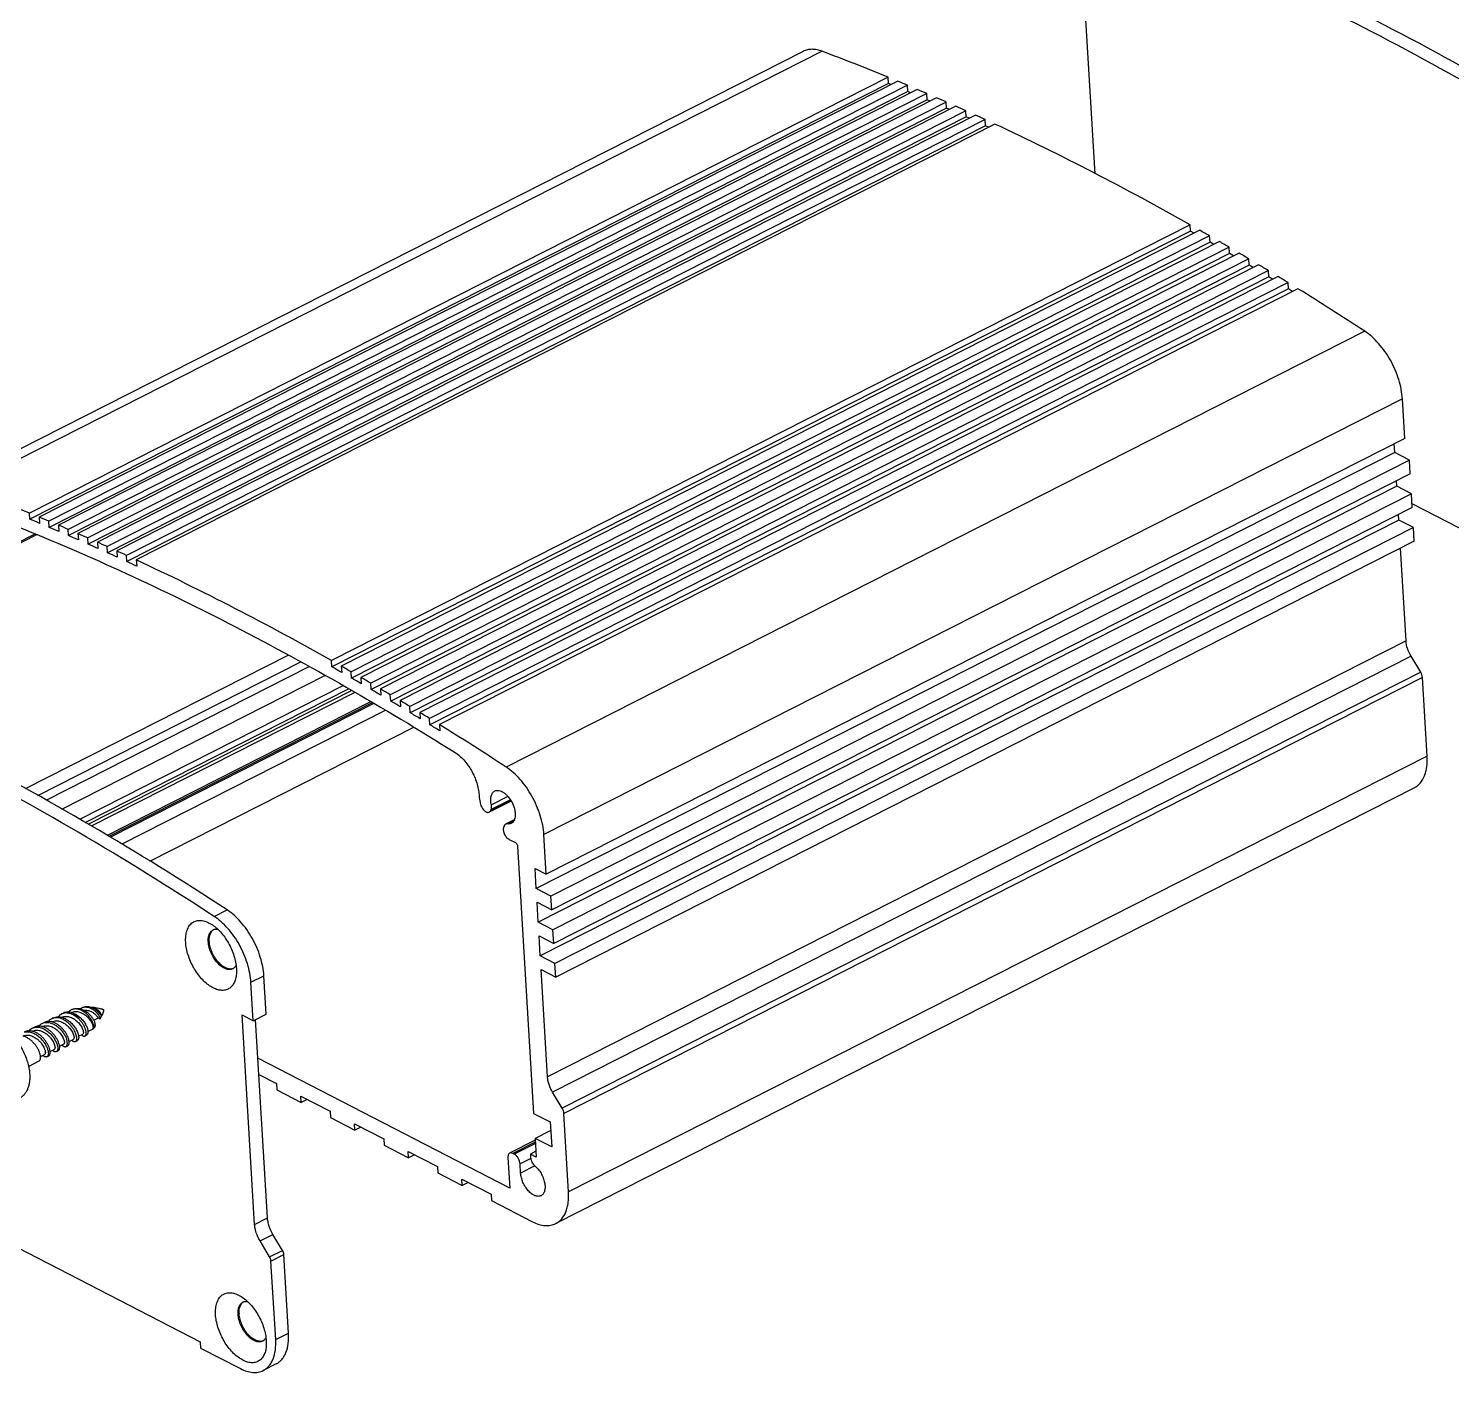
# Model space of a CAD drawing. Header units: millimetres. Extents: x 729 to 1323, y 87 to 507.
# Drawn here: x 1072.9 to 1219.9, y 291.9 to 430.7 of the extents above; entities that cross this region are included whole.
import ezdxf

# ---------------------------------------------------------------- set-up
doc = ezdxf.new("R2010")
doc.units = ezdxf.units.MM
doc.layers.add('02___PRT_ALL_AXES', color=7, linetype='Continuous')

msp = doc.modelspace()

# ---------------------------------------------------------------- linework, layer by layer
at = {"color": 7, "linetype": 'Continuous'}
for p, q in [((1183.075, 415.71), (1181.916, 435.088)), ((1152.92, 428.342), (1064.259, 383.324)), ((1154.881, 428.35), (1066.221, 383.332)), ((1161.678, 425.675), (1073.018, 380.657)), ((1161.717, 425.028), (1073.056, 380.01)), ((1162.68, 425.261), (1074.019, 380.243)), ((1163.682, 424.842), (1075.021, 379.824)), ((1161.717, 425.028), (1161.678, 425.675)), ((1161.995, 424.914), (1161.717, 425.028)), ((1163.72, 424.195), (1163.682, 424.842)), ((1163.72, 424.195), (1075.06, 379.177)), ((1164.684, 424.418), (1076.023, 379.399)), ((1165.686, 423.988), (1077.026, 378.97)), ((1165.725, 423.342), (1077.064, 378.324)), ((1166.689, 423.553), (1078.028, 378.535)), ((1164.008, 424.074), (1163.72, 424.195)), ((1165.725, 423.342), (1165.686, 423.988)), ((1166.021, 423.214), (1165.725, 423.342)), ((1167.692, 423.113), (1079.032, 378.095)), ((1167.731, 422.467), (1079.07, 377.449)), ((1168.695, 422.668), (1080.035, 377.65)), ((1169.699, 422.218), (1081.039, 377.2)), ((1167.731, 422.467), (1167.692, 423.113)), ((1168.035, 422.333), (1167.731, 422.467)), ((1169.738, 421.572), (1169.699, 422.218)), ((1169.738, 421.572), (1081.077, 376.554)), ((1170.703, 421.762), (1082.043, 376.744)), ((1171.708, 421.302), (1083.047, 376.283)), ((1171.746, 420.656), (1083.086, 375.638)), ((1172.712, 420.836), (1084.052, 375.817)), ((1170.05, 421.431), (1169.738, 421.572)), ((1171.746, 420.656), (1171.708, 421.302)), ((1172.067, 420.508), (1171.746, 420.656)), ((1192.87, 410.434), (1104.209, 365.416)), ((1192.908, 409.789), (1192.87, 410.434)), ((1192.908, 409.789), (1104.248, 364.771)), ((1193.881, 409.86), (1105.22, 364.842)), ((1194.892, 409.28), (1106.232, 364.262)), ((1194.931, 408.635), (1106.27, 363.617)), ((1195.904, 408.696), (1107.244, 363.677)), ((1193.302, 409.566), (1192.908, 409.789)), ((1194.931, 408.635), (1194.892, 409.28)), ((1195.33, 408.404), (1194.931, 408.635)), ((1196.916, 408.106), (1108.256, 363.088)), ((1196.955, 407.46), (1108.294, 362.442)), ((1197.928, 407.511), (1109.268, 362.493)), ((1196.955, 407.46), (1196.916, 408.106)), ((1197.36, 407.222), (1196.955, 407.46)), ((1198.941, 406.911), (1110.281, 361.892)), ((1198.98, 406.265), (1110.319, 361.246)), ((1199.954, 406.305), (1111.294, 361.287)), ((1200.967, 405.695), (1112.307, 360.677)), ((1198.98, 406.265), (1198.941, 406.911)), ((1199.391, 406.019), (1198.98, 406.265)), ((1201.006, 405.048), (1200.967, 405.695)), ((1201.006, 405.048), (1112.346, 360.03)), ((1201.981, 405.079), (1113.32, 360.061)), ((1202.995, 404.458), (1114.334, 359.44)), ((1201.423, 404.796), (1201.006, 405.048)), ((1203.034, 403.811), (1202.995, 404.458)), ((1203.034, 403.811), (1114.373, 358.793)), ((1204.009, 403.832), (1115.349, 358.814)), ((1203.456, 403.551), (1203.034, 403.811)), ((1210.909, 399.439), (1122.248, 354.421)), ((1214.799, 392.464), (1126.138, 347.445)), ((1215.044, 388.369), (1214.799, 392.464)), ((1215.044, 388.369), (1126.383, 343.351)), ((1214.008, 386.904), (1125.347, 341.886)), ((1214.008, 386.904), (1213.953, 387.816)), ((1215.52, 386.124), (1214.008, 386.904)), ((1215.52, 386.124), (1126.859, 341.106)), ((1215.605, 384.706), (1215.52, 386.124)), ((1215.605, 384.706), (1126.944, 339.688)), ((1214.216, 383.423), (1214.183, 383.984)), ((1214.216, 383.423), (1125.556, 338.404)), ((1215.728, 382.643), (1127.068, 337.624)), ((1215.728, 382.643), (1214.216, 383.423)), ((1215.813, 381.224), (1215.728, 382.643)), ((1073.056, 380.01), (1073.018, 380.657)), ((1215.813, 381.224), (1127.152, 336.206)), ((1238.261, 370.022), (1215.789, 381.618)), ((1074.019, 380.243), (1074.058, 379.596)), ((1075.06, 379.177), (1075.021, 379.824)), ((1076.023, 379.399), (1076.062, 378.753)), ((1214.424, 379.941), (1125.764, 334.923)), ((1215.936, 379.161), (1127.276, 334.143)), ((1214.424, 379.941), (1214.391, 380.502)), ((1215.936, 379.161), (1214.424, 379.941)), ((1216.021, 377.742), (1215.936, 379.161)), ((1073.747, 378.415), (1069.333, 376.174)), ((1073.568, 378.492), (1069.502, 376.427)), ((1077.064, 378.324), (1077.026, 378.97)), ((1078.028, 378.535), (1078.067, 377.889)), ((1079.07, 377.449), (1079.032, 378.095)), ((1216.021, 377.742), (1127.361, 332.724)), ((1080.035, 377.65), (1080.074, 377.004)), ((1081.077, 376.554), (1081.039, 377.2)), ((1082.043, 376.744), (1082.081, 376.099)), ((1083.086, 375.638), (1083.047, 376.283)), ((1215.171, 367.46), (1214.599, 377.02)), ((1084.052, 375.817), (1084.09, 375.172)), ((1215.171, 367.46), (1126.511, 322.442)), ((1099.705, 365.962), (1072.584, 352.192)), ((1101.011, 365.252), (1073.857, 351.464)), ((1101.869, 364.785), (1074.694, 350.986)), ((1104.248, 364.771), (1104.209, 365.416)), ((1105.22, 364.842), (1105.259, 364.196)), ((1215.696, 365.864), (1127.035, 320.846)), ((1216.688, 364.21), (1215.696, 365.864)), ((1103.537, 363.877), (1076.32, 350.058)), ((1106.27, 363.617), (1106.232, 364.262)), ((1107.244, 363.677), (1107.282, 363.032)), ((1108.294, 362.442), (1108.256, 363.088)), ((1216.688, 364.21), (1128.027, 319.191)), ((1216.862, 363.677), (1128.202, 318.659)), ((1217.348, 355.563), (1216.862, 363.677)), ((1105.432, 362.846), (1078.168, 349.003)), ((1105.999, 362.515), (1078.741, 348.675)), ((1106.307, 362.33), (1079.058, 348.494)), ((1106.63, 362.136), (1079.39, 348.305)), ((1109.268, 362.493), (1109.307, 361.847)), ((1110.319, 361.246), (1110.281, 361.892)), ((1108.247, 361.167), (1081.049, 347.357)), ((1108.422, 361.061), (1081.229, 347.254)), ((1108.562, 360.977), (1081.373, 347.172)), ((1109.734, 360.274), (1082.557, 346.475)), ((1111.294, 361.287), (1111.332, 360.641)), ((1112.346, 360.03), (1112.307, 360.677)), ((1113.32, 360.061), (1113.359, 359.414)), ((1114.373, 358.793), (1114.334, 359.44)), ((1115.349, 358.814), (1115.387, 358.167)), ((1112.673, 358.511), (1085.428, 344.677)), ((1217.348, 355.563), (1128.687, 310.545)), ((1122.417, 351.384), (1120.716, 350.52)), ((1216.033, 352.293), (1127.372, 307.275)), ((1122.751, 350.913), (1120.501, 349.77)), ((1120.501, 349.77), (1120.629, 349.904)), ((1122.721, 350.966), (1120.629, 349.904)), ((1120.629, 349.904), (1120.69, 350.024)), ((1122.682, 351.035), (1120.69, 350.024)), ((1122.063, 348.392), (1122.001, 348.271)), ((1123.059, 348.966), (1122.19, 348.525)), ((1123.019, 348.882), (1122.366, 348.551)), ((1122.545, 346.959), (1123.209, 346.616)), ((1126.383, 343.351), (1126.138, 347.445)), ((1123.426, 346.255), (1125.076, 318.656)), ((1125.224, 343.949), (1126.383, 343.351)), ((1125.347, 341.886), (1125.224, 343.949)), ((1126.859, 341.106), (1125.347, 341.886)), ((1126.944, 339.688), (1126.859, 341.106)), ((1092.1, 338.992), (1093.43, 339.667)), ((1125.432, 340.468), (1126.944, 339.688)), ((1125.556, 338.404), (1125.432, 340.468)), ((1127.068, 337.624), (1125.556, 338.404)), ((1125.641, 336.986), (1127.152, 336.206)), ((1125.764, 334.923), (1125.641, 336.986)), ((1127.152, 336.206), (1127.068, 337.624)), ((1094.391, 333.622), (1094.387, 333.077)), ((1127.276, 334.143), (1125.764, 334.923)), ((1127.361, 332.724), (1127.276, 334.143)), ((1095.893, 332.191), (1097.223, 332.867)), ((1096.13, 328.226), (1095.893, 332.191)), ((1097.46, 328.901), (1097.223, 332.867)), ((1125.849, 333.504), (1127.361, 332.724)), ((1126.511, 322.442), (1125.849, 333.504)), ((1075.356, 328.113), (1075.334, 328.102)), ((1076.373, 328.579), (1076.375, 328.578)), ((1077.373, 329.084), (1077.342, 329.068)), ((1079.654, 328.274), (1080.145, 328.523)), ((1080.443, 328.729), (1080.421, 328.765)), ((1080.465, 328.701), (1080.464, 328.701)), ((1094.971, 328.824), (1096.13, 328.226)), ((1096.265, 307.188), (1094.971, 328.824)), ((1096.13, 328.226), (1097.46, 328.901)), ((1097.595, 307.863), (1096.37, 328.348)), ((1073.34, 327.143), (1073.321, 327.133)), ((1077.111, 326.085), (1077.54, 326.303)), ((1078.088, 326.634), (1078.516, 326.851)), ((1079.055, 327.125), (1079.513, 327.358)), ((1075.149, 325.035), (1075.567, 325.247)), ((1076.125, 325.584), (1076.542, 325.796)), ((1074.163, 324.534), (1074.569, 324.741)), ((1122.608, 310.932), (1096.609, 324.348)), ((1096.709, 322.672), (1098.519, 321.738)), ((1098.519, 321.738), (1098.558, 321.093)), ((1098.558, 321.093), (1101.078, 319.793)), ((1101.039, 320.437), (1104.063, 318.877)), ((1101.078, 319.793), (1101.039, 320.437)), ((1128.027, 319.191), (1127.035, 320.846)), ((1043.069, 319.615), (1090.641, 295.067)), ((1101.688, 320.103), (1101.078, 319.793)), ((1104.063, 318.877), (1104.101, 318.232)), ((1104.101, 318.232), (1106.621, 316.932)), ((1106.582, 317.577), (1109.606, 316.017)), ((1106.621, 316.932), (1106.582, 317.577)), ((1125.076, 318.656), (1126.79, 317.772)), ((1126.79, 317.772), (1126.944, 315.193)), ((1128.687, 310.545), (1128.202, 318.659)), ((1107.231, 317.242), (1106.621, 316.932)), ((1109.606, 316.017), (1109.645, 315.372)), ((1126.842, 316.896), (1125.231, 316.077)), ((1126.944, 315.193), (1125.231, 316.077)), ((1125.231, 316.077), (1125.346, 314.143)), ((1109.645, 315.372), (1112.164, 314.072)), ((1112.126, 314.717), (1115.149, 313.156)), ((1112.164, 314.072), (1112.126, 314.717)), ((1125.242, 315.883), (1122.6, 314.541)), ((1125.254, 315.694), (1122.931, 314.515)), ((1123.082, 314.437), (1122.931, 314.515)), ((1125.263, 315.544), (1123.082, 314.437)), ((1125.31, 314.744), (1124.742, 314.455)), ((1112.775, 314.382), (1112.164, 314.072)), ((1115.149, 313.156), (1115.188, 312.512)), ((1122.419, 314.091), (1122.608, 310.932)), ((1124.787, 314.004), (1123.679, 313.441)), ((1123.737, 312.474), (1123.679, 313.441)), ((1125.217, 313.226), (1123.737, 312.474)), ((1125.346, 314.143), (1124.742, 314.455)), ((1124.742, 314.455), (1124.762, 314.124)), ((1115.188, 312.512), (1117.708, 311.211)), ((1117.669, 311.856), (1120.693, 310.296)), ((1117.708, 311.211), (1117.669, 311.856)), ((1118.318, 311.521), (1117.708, 311.211)), ((1120.693, 310.296), (1120.731, 309.651)), ((1120.731, 309.651), (1124.964, 307.467)), ((1096.265, 307.188), (1097.595, 307.863)), ((1096.825, 305.485), (1098.155, 306.16)), ((1099.147, 304.506), (1098.155, 306.16)), ((1097.817, 303.831), (1096.825, 305.485)), ((1097.817, 303.831), (1099.147, 304.506)), ((1097.957, 303.405), (1099.286, 304.08)), ((1098.442, 295.29), (1097.957, 303.405)), ((1099.772, 295.966), (1099.286, 304.08)), ((1098.442, 295.29), (1099.772, 295.966)), ((1090.641, 295.067), (1090.68, 294.422)), ((1090.68, 294.422), (1094.812, 292.29)), ((1097.473, 295.166), (1097.469, 294.62)), ((1098.49, 292.778), (1097.16, 292.103))]:
    msp.add_line(p, q, dxfattribs=at)
msp.add_lwpolyline([(1080.14, 328.527), (1080.236, 328.465), (1080.306, 328.412)], dxfattribs=at)
for centre, radius, start, end in [((1068.925, 199.937), 244.051, 67.66295, 69.37781), ((1065.946, 192.666), 251.909, 67.17105, 67.41806), ((1064.506, 189.267), 255.6, 66.68084, 66.92532), ((1063.022, 185.843), 259.332, 66.19561, 66.43761), ((1061.492, 182.396), 263.103, 65.71526, 65.95483), ((1059.918, 178.927), 266.913, 65.2397, 65.47689), ((1048.582, 155.548), 292.892, 60.48633, 64.92471), ((1038.607, 137.663), 313.37, 60.08444, 60.29756), ((1036.48, 133.981), 317.623, 59.66092, 59.87223), ((1034.31, 130.29), 321.905, 59.24099, 59.45052), ((1032.098, 126.588), 326.216, 58.82456, 59.03234), ((1029.844, 122.879), 330.557, 58.41155, 58.61763), ((1023.491, 112.699), 342.556, 56.8307, 58.19883), ((980.265, 154.918), 244.051, 67.66295, 69.37781), ((978.287, 149.205), 249.504, 67.42799, 67.67683), ((977.285, 147.648), 251.909, 67.17105, 67.41806), ((976.871, 145.819), 253.173, 66.93416, 67.18044), ((975.846, 144.249), 255.6, 66.68084, 66.92532), ((975.41, 142.409), 256.884, 66.44539, 66.68915), ((974.361, 140.825), 259.332, 66.19561, 66.43761), ((973.904, 138.973), 260.636, 65.96157, 66.20287), ((972.832, 137.378), 263.103, 65.71526, 65.95483), ((972.353, 135.515), 264.425, 65.48261, 65.72149), ((971.258, 133.909), 266.913, 65.2397, 65.47689), ((970.756, 132.034), 268.256, 65.0084, 65.24492), ((959.921, 110.53), 292.892, 60.48633, 64.92471), ((951.296, 94.349), 310.679, 60.29285, 60.50732), ((949.947, 92.645), 313.37, 60.08444, 60.29756), ((949.191, 90.675), 314.914, 59.86671, 60.07932), ((947.819, 88.963), 317.623, 59.66092, 59.87223), ((947.041, 86.987), 319.183, 59.4442, 59.65501), ((945.65, 85.271), 321.905, 59.24099, 59.45052), ((944.85, 83.292), 323.479, 59.02525, 59.23429), ((943.438, 81.57), 326.216, 58.82456, 59.03234), ((941.184, 77.86), 330.557, 58.41155, 58.61763), ((942.617, 79.586), 327.806, 58.60977, 58.81708), ((940.341, 75.871), 332.163, 58.19768, 58.40331), ((934.831, 67.681), 342.556, 56.8307, 58.19883), ((1092.292, 336.966), 0.711, 110.07855, 116.90664), ((1092.299, 336.949), 0.729, 103.08994, 110.05716), ((1093.963, 336.523), 2.49, 181.9437, 183.42799), ((1094.146, 336.583), 2.562, 183.42498, 184.18968), ((1093.687, 334.22), 0.709, 296.92167, 302.25976), ((1093.679, 334.232), 0.723, 302.28281, 309.6027), ((1078.779, 328.398), 1.252, 77.67263, 78.76339), ((1075.772, 327.532), 1.004, 103.22156, 115.63075), ((1074.934, 326.544), 1.612, 73.91614, 74.91524), ((1076.784, 328.027), 0.996, 103.54917, 115.63575), ((1076.917, 327.443), 1.686, 69.82317, 74.56663), ((1080.392, 328.718), 0.0749, 346.51564, 350.36227), ((1072.921, 325.546), 1.642, 73.50118, 75.31722), ((1073.923, 326.038), 1.633, 73.79475, 74.5011), ((1095.374, 298.509), 0.711, 110.07855, 116.90664), ((1095.38, 298.492), 0.729, 103.08994, 110.05716), ((1097.045, 298.066), 2.49, 181.9437, 183.42799), ((1097.228, 298.126), 2.562, 183.42498, 184.18968), ((1096.769, 295.763), 0.709, 296.92167, 302.25976), ((1096.761, 295.775), 0.723, 302.28281, 309.6027)]:
    msp.add_arc(centre, radius, start, end, dxfattribs=at)
for points, start_tangent, end_tangent in [([(1183.715, 442.847), (1197.604, 437.131), (1211.597, 430.395), (1225.649, 422.66), (1239.718, 413.948)], (0.9359893, -0.3520283), (0.8370849, -0.5470731)), ([(1185.045, 443.522), (1198.934, 437.807), (1212.927, 431.071), (1226.979, 423.335), (1241.048, 414.624)], (0.9359893, -0.3520283), (0.8370849, -0.5470731)), ([(1154.881, 428.35), (1154.346, 428.504), (1153.833, 428.554), (1153.355, 428.5), (1152.92, 428.343)], (-0.9359893, 0.3520283), (-0.8917187, -0.4525901)), ([(1214.799, 392.464), (1214.676, 393.434), (1214.423, 394.441), (1214.049, 395.451), (1213.566, 396.432), (1212.991, 397.35), (1212.341, 398.174), (1211.639, 398.878), (1210.909, 399.439)], (-0.0597097, 0.9982158), (-0.8370814, 0.5470784)), ([(1071.656, 379.316), (1094.231, 368.94), (1116.962, 355.938)], (0.9276372, -0.3734827), (0.8469116, -0.5317337)), ([(1092.1, 338.992), (1078.031, 347.703), (1063.979, 355.439), (1049.986, 362.175), (1036.097, 367.891)], (-0.8370814, 0.5470784), (-0.9359865, 0.352036)), ([(1093.43, 339.667), (1079.361, 348.379), (1065.309, 356.114), (1051.316, 362.85), (1037.427, 368.566)], (-0.8370814, 0.5470784), (-0.9359865, 0.352036)), ([(1215.696, 365.864), (1215.33, 366.661), (1215.171, 367.46)], (-0.5142357, 0.8576489), (-0.0597097, 0.9982158)), ([(1216.862, 363.677), (1216.809, 363.944), (1216.688, 364.21)], (-0.0597097, 0.9982158), (-0.5142357, 0.8576489)), ([(1116.962, 355.938), (1117.426, 355.594), (1117.873, 355.155), (1118.656, 354.061), (1119.205, 352.803), (1119.367, 352.164), (1119.446, 351.55)], (0.8469116, -0.5317337), (0.0609708, -0.9981396)), ([(1126.138, 347.445), (1126.015, 348.415), (1125.763, 349.423), (1125.389, 350.433), (1124.906, 351.414), (1124.33, 352.331), (1123.681, 353.156), (1122.979, 353.86), (1122.248, 354.421)], (-0.0597097, 0.9982158), (-0.8370814, 0.5470784)), ([(1216.033, 352.293), (1216.355, 352.501), (1216.639, 352.774), (1217.073, 353.507), (1217.218, 353.956), (1217.313, 354.453), (1217.348, 355.563)], (0.8916497, 0.452726), (-0.0597097, 0.9982158)), ([(1119.446, 351.55), (1119.467, 351.312), (1119.61, 350.571)], (0.0609708, -0.9981396), (0.2578526, -0.9661843)), ([(1120.716, 350.52), (1120.652, 351.001), (1120.693, 351.422), (1120.752, 351.599), (1120.835, 351.748), (1120.941, 351.867), (1121.067, 351.953)], (-0.2259128, 0.9741475), (0.891836, 0.4523588)), ([(1121.067, 351.953), (1121.265, 352.013), (1121.489, 352.007), (1121.73, 351.935), (1121.977, 351.799), (1122.222, 351.604), (1122.455, 351.359), (1122.851, 350.755), (1123.105, 350.079), (1123.165, 349.746), (1123.177, 349.434), (1123.141, 349.154), (1123.057, 348.918), (1122.93, 348.733), (1122.763, 348.609)], (0.891836, 0.4523588), (-0.8919969, -0.4520414)), ([(1119.61, 350.571), (1119.764, 350.209), (1119.875, 350.049), (1120.001, 349.916), (1120.134, 349.817), (1120.267, 349.757), (1120.392, 349.742), (1120.501, 349.77)], (0.2578526, -0.9661843), (0.8911492, 0.4537104)), ([(1120.69, 350.024), (1120.744, 350.244), (1120.716, 350.52)], (0.4545037, 0.8907449), (-0.2259128, 0.9741475)), ([(1122.19, 348.525), (1122.118, 348.471), (1122.063, 348.392)], (-0.8916773, -0.4526716), (-0.4545037, -0.8907449)), ([(1122.366, 348.551), (1122.273, 348.551), (1122.19, 348.525)], (-0.9903809, 0.1383675), (-0.8916773, -0.4526716)), ([(1122.763, 348.609), (1122.576, 348.55), (1122.366, 348.551)], (-0.8919969, -0.4520414), (-0.9903809, 0.1383676)), ([(1122.001, 348.271), (1121.956, 348.128), (1121.948, 347.954), (1121.978, 347.761), (1122.043, 347.561), (1122.262, 347.197), (1122.4, 347.057), (1122.545, 346.959)], (-0.4545037, -0.8907449), (0.8886614, -0.4585639)), ([(1123.209, 346.616), (1123.287, 346.557), (1123.356, 346.467), (1123.404, 346.361), (1123.426, 346.255)], (0.8886614, -0.4585639), (0.0597097, -0.9982158)), ([(1097.223, 332.867), (1097.103, 333.812), (1096.857, 334.795), (1096.492, 335.78), (1096.021, 336.736), (1095.46, 337.63), (1094.827, 338.434), (1094.142, 339.121), (1093.43, 339.667)], (-0.0597097, 0.9982158), (-0.8370814, 0.5470784)), ([(1089.15, 336.327), (1089.165, 336.986), (1089.29, 337.559), (1089.521, 338.023), (1089.673, 338.207), (1089.847, 338.357), (1090.042, 338.47), (1090.255, 338.547), (1090.485, 338.585), (1090.728, 338.585), (1091.245, 338.47), (1091.784, 338.206)], (-0.0597096, 0.9982158), (0.8511434, -0.5249333)), ([(1091.784, 338.206), (1092.27, 337.85), (1092.739, 337.395), (1093.175, 336.856), (1093.562, 336.252), (1093.887, 335.604), (1094.138, 334.935), (1094.309, 334.266), (1094.391, 333.622)], (0.8511434, -0.5249333), (0.0597097, -0.9982158)), ([(1095.893, 332.191), (1095.773, 333.137), (1095.527, 334.119), (1095.162, 335.104), (1094.691, 336.06), (1094.13, 336.955), (1093.497, 337.759), (1092.812, 338.446), (1092.1, 338.992)], (-0.0597097, 0.9982158), (-0.8370814, 0.5470784)), ([(1091.475, 336.438), (1091.497, 336.833), (1091.59, 337.168), (1091.751, 337.428), (1091.854, 337.525), (1091.971, 337.6)], (-0.033832, 0.9994275), (0.8916628, 0.4527001)), ([(1091.589, 336.43), (1091.589, 336.723), (1091.627, 336.99), (1091.809, 337.418)], (-0.0597097, 0.9982158), (0.5837778, 0.8119135)), ([(1091.809, 337.418), (1091.848, 337.468), (1091.981, 337.594)], (0.5837778, 0.8119135), (0.8042323, 0.594315)), ([(1092.133, 337.659), (1092.213, 337.673), (1092.47, 337.667)], (0.9739395, 0.2268078), (0.9873155, -0.1587705)), ([(1094.387, 333.077), (1094.297, 332.541), (1094.12, 332.089), (1093.862, 331.736), (1093.532, 331.495), (1093.142, 331.374), (1092.704, 331.376), (1092.234, 331.503), (1091.749, 331.748), (1091.264, 332.105), (1090.796, 332.561), (1090.362, 333.099), (1089.976, 333.702), (1089.653, 334.349), (1089.402, 335.017), (1089.232, 335.685), (1089.15, 336.327)], (-0.0789033, -0.9968823), (-0.0597097, 0.9982158)), ([(1094.008, 333.588), (1093.842, 333.528), (1093.66, 333.508), (1093.464, 333.529), (1093.259, 333.59), (1092.838, 333.826), (1092.429, 334.199), (1092.063, 334.68), (1091.768, 335.232), (1091.568, 335.811), (1091.478, 336.374)], (-0.8916628, -0.4527001), (-0.0597098, 0.9982158)), ([(1094.011, 333.6), (1093.843, 333.567), (1093.662, 333.571), (1093.471, 333.612), (1093.273, 333.688), (1092.872, 333.941), (1092.487, 334.315), (1092.145, 334.781), (1091.87, 335.308), (1091.681, 335.859), (1091.591, 336.396)], (-0.9536548, -0.3009028), (-0.073027, 0.99733)), ([(1094.219, 333.75), (1094.2, 333.73), (1094.14, 333.674)], (-0.672635, -0.7399745), (-0.7706754, -0.6372279)), ([(1094.347, 333.933), (1094.318, 333.883), (1094.219, 333.75)], (-0.4720604, -0.8815662), (-0.672635, -0.7399745)), ([(1077.442, 329.398), (1077.325, 329.35), (1077.215, 329.288), (1077.115, 329.21), (1077.023, 329.118)], (-0.9505905, -0.3104475), (-0.6608901, -0.7504827)), ([(1079.606, 327.865), (1079.555, 328.011), (1079.486, 328.164), (1079.399, 328.323), (1079.296, 328.482), (1079.046, 328.788), (1078.749, 329.058), (1078.422, 329.268), (1078.083, 329.401), (1077.915, 329.435), (1077.751, 329.446), (1077.592, 329.433), (1077.442, 329.398)], (-0.2826473, 0.9592239), (-0.9505905, -0.3104475)), ([(1077.671, 329.467), (1077.819, 329.496), (1077.974, 329.503), (1078.134, 329.488), (1078.297, 329.452), (1078.625, 329.32), (1078.94, 329.118), (1079.227, 328.863), (1079.469, 328.575), (1079.569, 328.427), (1079.653, 328.281), (1079.721, 328.14), (1079.772, 328.008)], (0.9636682, 0.2671022), (0.3144922, -0.94926)), ([(1078.251, 329.465), (1078.361, 329.537), (1078.48, 329.592), (1078.608, 329.629), (1078.742, 329.646)], (0.7909413, 0.611892), (0.9981878, 0.060175)), ([(1078.649, 329.305), (1078.77, 329.319), (1078.895, 329.316), (1079.151, 329.267), (1079.402, 329.164), (1079.521, 329.096), (1079.634, 329.021), (1079.737, 328.942), (1079.831, 328.86), (1079.914, 328.78), (1079.984, 328.705), (1080.041, 328.639), (1080.065, 328.61), (1080.086, 328.585), (1080.104, 328.564), (1080.118, 328.547), (1080.13, 328.534), (1080.14, 328.527)], (0.9841881, 0.1771265), (0.8639438, -0.5035882)), ([(1078.742, 329.646), (1078.811, 329.648), (1079.023, 329.626)], (0.9981878, 0.060175), (0.9808366, -0.1948322)), ([(1080.421, 328.765), (1080.344, 328.878), (1080.227, 329.023), (1080.074, 329.181), (1079.891, 329.333), (1079.686, 329.466), (1079.468, 329.569), (1079.246, 329.634), (1079.027, 329.655)], (-0.5354547, 0.8445639), (-0.9999955, -0.0029982)), ([(1079.046, 329.621), (1079.457, 329.462), (1079.652, 329.337), (1079.832, 329.19), (1079.99, 329.03), (1080.122, 328.866), (1080.224, 328.71), (1080.262, 328.638), (1080.292, 328.574)], (0.9769499, -0.2134687), (0.3847349, -0.9230271)), ([(1079.276, 329.631), (1079.319, 329.637), (1079.453, 329.638)], (0.9862008, 0.1655537), (0.9963448, -0.0854226)), ([(1079.453, 329.638), (1079.615, 329.608), (1079.778, 329.545), (1079.936, 329.454), (1080.084, 329.339), (1080.215, 329.207), (1080.323, 329.068), (1080.403, 328.933), (1080.431, 328.871), (1080.451, 328.815)], (0.9963448, -0.0854226), (0.2927595, -0.9561861)), ([(1080.634, 329.358), (1080.578, 329.38), (1080.509, 329.409), (1080.43, 329.441), (1080.342, 329.47)], (-0.9469845, 0.3212792), (-0.9574103, 0.288731)), ([(1080.688, 329.347), (1080.675, 329.351), (1080.633, 329.359)], (-0.9600928, 0.2796816), (-0.9933385, 0.1152327)), ([(1080.688, 329.347), (1080.664, 329.349), (1080.634, 329.358)], (-0.9974508, -0.0713574), (-0.9469845, 0.3212792)), ([(1068.171, 327.702), (1068.349, 327.78), (1068.535, 327.836), (1068.925, 327.884), (1069.328, 327.848), (1069.735, 327.736), (1070.141, 327.553), (1070.54, 327.303), (1070.928, 326.993), (1071.299, 326.629), (1071.649, 326.216), (1071.971, 325.763), (1072.259, 325.277), (1072.509, 324.768), (1072.716, 324.245), (1072.875, 323.717), (1072.985, 323.194), (1073.042, 322.684)], (0.8916427, 0.4527397), (0.0597097, -0.9982158)), ([(1073.973, 327.661), (1074.141, 327.831), (1074.337, 327.955)], (0.6214852, 0.7834259), (0.9008996, 0.4340275)), ([(1074.337, 327.955), (1074.385, 327.977), (1074.537, 328.027)], (0.9008996, 0.4340275), (0.9720178, 0.2349071)), ([(1075.353, 328.101), (1075.134, 328.143), (1074.922, 328.149), (1074.72, 328.117), (1074.532, 328.049)], (-0.9655495, 0.2602194), (-0.9010524, -0.4337103)), ([(1074.537, 328.027), (1074.702, 328.053), (1074.874, 328.055), (1075.051, 328.032), (1075.231, 327.986), (1075.592, 327.827), (1075.937, 327.591), (1076.25, 327.297), (1076.515, 326.965), (1076.721, 326.621), (1076.799, 326.453), (1076.858, 326.29)], (0.9720178, 0.2349071), (0.3069214, -0.9517349)), ([(1075.337, 328.437), (1075.144, 328.314), (1074.979, 328.148)], (-0.9010578, -0.433699), (-0.624478, -0.7810424)), ([(1075.356, 328.113), (1075.556, 328.187), (1075.773, 328.215), (1076.002, 328.197), (1076.236, 328.135), (1076.468, 328.033), (1076.693, 327.895), (1076.903, 327.728), (1077.094, 327.54), (1077.26, 327.34), (1077.397, 327.135), (1077.502, 326.935), (1077.574, 326.75), (1077.597, 326.665), (1077.612, 326.587), (1077.619, 326.516), (1077.617, 326.454), (1077.608, 326.401), (1077.592, 326.357), (1077.569, 326.324), (1077.54, 326.303)], (0.891622, 0.4527805), (-0.8916292, -0.4527664)), ([(1077.049, 326.39), (1076.95, 326.64), (1076.81, 326.902), (1076.633, 327.163), (1076.423, 327.413), (1076.186, 327.64), (1075.928, 327.834), (1075.657, 327.988), (1075.38, 328.093)], (-0.3076559, 0.9514977), (-0.9608653, 0.2770161)), ([(1075.538, 328.533), (1075.728, 328.602), (1075.934, 328.632), (1076.15, 328.625), (1076.373, 328.579)], (0.9010457, 0.4337241), (0.9621311, -0.2725873)), ([(1077.775, 326.089), (1077.815, 326.118), (1077.848, 326.159), (1077.875, 326.211), (1077.893, 326.274), (1077.903, 326.347), (1077.905, 326.429), (1077.898, 326.52), (1077.881, 326.618), (1077.822, 326.833), (1077.726, 327.066), (1077.595, 327.307), (1077.431, 327.549), (1077.239, 327.78), (1077.022, 327.994), (1076.786, 328.181), (1076.538, 328.335), (1076.282, 328.448), (1076.027, 328.517), (1075.778, 328.538), (1075.542, 328.509)], (0.8818673, 0.4714976), (-0.9733396, -0.2293687)), ([(1076.353, 328.926), (1076.159, 328.802), (1075.993, 328.633)], (-0.9011081, -0.4335945), (-0.6200398, -0.7845703)), ([(1076.375, 328.577), (1076.57, 328.65), (1076.782, 328.677), (1077.004, 328.661), (1077.232, 328.603), (1077.458, 328.505), (1077.677, 328.374), (1077.882, 328.215), (1078.067, 328.035), (1078.229, 327.842), (1078.364, 327.646), (1078.467, 327.455), (1078.539, 327.278), (1078.563, 327.196), (1078.578, 327.122), (1078.586, 327.054), (1078.586, 326.995), (1078.578, 326.944), (1078.564, 326.903), (1078.543, 326.872), (1078.516, 326.851)], (0.8916039, 0.4528162), (-0.8915395, -0.452943)), ([(1076.375, 328.578), (1076.802, 328.395), (1077.009, 328.261), (1077.206, 328.104), (1077.389, 327.928), (1077.557, 327.738), (1077.705, 327.539), (1077.832, 327.337), (1077.936, 327.136), (1078.014, 326.942), (1078.068, 326.76), (1078.096, 326.596), (1078.099, 326.453), (1078.091, 326.391), (1078.077, 326.336), (1078.058, 326.289), (1078.034, 326.249), (1078.005, 326.217), (1077.971, 326.193)], (0.9616831, -0.2741633), (-0.8817478, -0.4717211)), ([(1077.366, 329.069), (1077.148, 329.111), (1076.936, 329.118), (1076.735, 329.087), (1076.548, 329.02)], (-0.9642148, 0.2651222), (-0.9009541, -0.4339144)), ([(1078.104, 328.414), (1077.734, 328.712), (1077.536, 328.829), (1077.334, 328.921), (1077.131, 328.985), (1076.931, 329.02), (1076.736, 329.024), (1076.551, 328.996)], (-0.722359, 0.6915182), (-0.972044, -0.2347987)), ([(1077.373, 329.084), (1077.556, 329.153), (1077.755, 329.183), (1077.964, 329.173), (1078.179, 329.126), (1078.394, 329.042), (1078.603, 328.927), (1078.802, 328.785), (1078.985, 328.623), (1079.15, 328.445), (1079.291, 328.261), (1079.406, 328.077), (1079.493, 327.9), (1079.551, 327.737), (1079.569, 327.664), (1079.58, 327.597), (1079.584, 327.536), (1079.581, 327.483), (1079.572, 327.438), (1079.557, 327.401)], (0.8916548, 0.452716), (-0.4968467, -0.8678384)), ([(1077.499, 329.026), (1077.882, 328.835), (1078.065, 328.706), (1078.24, 328.559), (1078.551, 328.226), (1078.684, 328.047), (1078.798, 327.866), (1078.893, 327.686), (1078.967, 327.512), (1079.019, 327.349), (1079.051, 327.2), (1079.06, 327.069), (1079.05, 326.959), (1079.037, 326.914), (1079.02, 326.874), (1078.998, 326.842), (1078.973, 326.817)], (0.9387441, -0.3446151), (-0.7889347, -0.6144771)), ([(1077.499, 329.026), (1077.66, 328.911), (1077.817, 328.768), (1077.966, 328.601), (1078.104, 328.414)], (0.8488886, -0.5285718), (0.5578898, -0.829915)), ([(1078.769, 326.666), (1078.811, 326.706), (1078.843, 326.762), (1078.864, 326.832), (1078.875, 326.916), (1078.874, 327.012), (1078.862, 327.118), (1078.837, 327.234), (1078.8, 327.357), (1078.69, 327.62), (1078.535, 327.893), (1078.337, 328.163), (1078.104, 328.414)], (0.8176465, 0.5757206), (-0.722359, 0.6915182)), ([(1079.606, 327.865), (1079.642, 327.705), (1079.65, 327.633), (1079.651, 327.568), (1079.646, 327.51), (1079.634, 327.46), (1079.593, 327.385)], (0.2826473, -0.9592239), (-0.679809, -0.7333892)), ([(1079.788, 327.608), (1079.815, 327.668), (1079.821, 327.709), (1079.823, 327.758), (1079.818, 327.812), (1079.809, 327.872), (1079.772, 328.008)], (0.6361202, 0.77159), (-0.3144922, 0.94926)), ([(1080.292, 328.574), (1080.311, 328.523), (1080.323, 328.48), (1080.329, 328.446), (1080.33, 328.433), (1080.329, 328.422)], (0.3847349, -0.9230271), (-0.1555364, -0.9878302)), ([(1080.326, 328.412), (1080.323, 328.408), (1080.318, 328.406), (1080.312, 328.408), (1080.306, 328.412)], (-0.4692363, -0.8830727), (-0.7751597, 0.6317653)), ([(1080.329, 328.422), (1080.329, 328.419), (1080.326, 328.412)], (-0.1555364, -0.9878302), (-0.4692363, -0.8830727)), ([(1080.46, 328.705), (1080.453, 328.714), (1080.443, 328.729)], (-0.6435484, 0.7654054), (-0.5325018, 0.8464288)), ([(1080.451, 328.815), (1080.463, 328.768), (1080.468, 328.729)], (0.2927595, -0.9561861), (0.0241294, -0.9997088)), ([(1080.464, 328.701), (1080.462, 328.702), (1080.46, 328.705)], (-0.9285587, 0.3711856), (-0.6435484, 0.7654054)), ([(1080.468, 328.729), (1080.468, 328.722), (1080.466, 328.706)], (0.0241294, -0.9997088), (-0.1685926, -0.9856858)), ([(1072.35, 326.641), (1072.556, 326.714), (1072.779, 326.74), (1073.013, 326.718), (1073.253, 326.652), (1073.491, 326.543), (1073.72, 326.399), (1073.935, 326.225), (1074.129, 326.029), (1074.298, 325.82), (1074.436, 325.607), (1074.543, 325.4), (1074.614, 325.207), (1074.637, 325.119), (1074.651, 325.038), (1074.657, 324.964), (1074.654, 324.899), (1074.644, 324.844), (1074.626, 324.799), (1074.601, 324.764), (1074.569, 324.741)], (0.8959429, 0.4441692), (-0.8915307, -0.4529603)), ([(1074.102, 324.845), (1074.001, 325.107), (1073.859, 325.382), (1073.677, 325.656), (1073.46, 325.917), (1073.215, 326.156), (1072.949, 326.36), (1072.668, 326.522), (1072.383, 326.634)], (-0.296725, 0.954963), (-0.9587613, 0.2842127)), ([(1073.337, 327.134), (1073.118, 327.175), (1072.905, 327.179), (1072.703, 327.147), (1072.516, 327.079)], (-0.9673815, 0.2533241), (-0.9009315, -0.4339614)), ([(1072.521, 327.057), (1072.689, 327.084), (1072.865, 327.086), (1073.046, 327.062), (1073.231, 327.015), (1073.6, 326.851), (1073.954, 326.607), (1074.275, 326.302), (1074.546, 325.959), (1074.756, 325.604), (1074.835, 325.429), (1074.896, 325.261)], (0.9713102, 0.2378159), (0.299577, -0.9540721)), ([(1072.961, 327.177), (1073.127, 327.344), (1073.321, 327.466)], (0.6272394, 0.7788265), (0.9008997, 0.4340273)), ([(1073.321, 327.466), (1073.37, 327.489), (1073.526, 327.539)], (0.9008997, 0.4340273), (0.9728526, 0.2314256)), ([(1073.34, 327.143), (1073.545, 327.218), (1073.768, 327.246), (1074.003, 327.226), (1074.243, 327.161), (1074.481, 327.053), (1074.712, 326.91), (1074.928, 326.736), (1075.123, 326.54), (1075.292, 326.33), (1075.432, 326.117), (1075.539, 325.909), (1075.611, 325.715), (1075.634, 325.627), (1075.648, 325.545), (1075.654, 325.471), (1075.652, 325.406), (1075.641, 325.351), (1075.623, 325.305), (1075.598, 325.271), (1075.567, 325.247)], (0.8916017, 0.4528205), (-0.8915477, -0.4529268)), ([(1075.086, 325.361), (1074.986, 325.619), (1074.845, 325.888), (1074.665, 326.158), (1074.451, 326.415), (1074.209, 326.65), (1073.946, 326.851), (1073.669, 327.01), (1073.387, 327.12)], (-0.3002698, 0.9538543), (-0.9588394, 0.2839491)), ([(1074.359, 327.612), (1074.135, 327.656), (1073.918, 327.663), (1073.712, 327.632), (1073.521, 327.563)], (-0.9636395, 0.2672056), (-0.9008988, -0.4340292)), ([(1073.526, 327.539), (1073.693, 327.565), (1073.866, 327.566), (1074.046, 327.543), (1074.228, 327.495), (1074.592, 327.333), (1074.941, 327.093), (1075.257, 326.794), (1075.524, 326.457), (1075.731, 326.108), (1075.809, 325.937), (1075.87, 325.772)], (0.9728526, 0.2314256), (0.3031674, -0.9529373)), ([(1074.364, 327.609), (1074.564, 327.682), (1074.781, 327.709), (1075.009, 327.69), (1075.243, 327.627), (1075.475, 327.524), (1075.699, 327.386), (1075.909, 327.219), (1076.099, 327.032), (1076.264, 326.831), (1076.4, 326.627), (1076.505, 326.427), (1076.577, 326.242), (1076.6, 326.158), (1076.615, 326.08), (1076.621, 326.009), (1076.62, 325.947), (1076.611, 325.894), (1076.595, 325.851), (1076.572, 325.818), (1076.542, 325.796)], (0.894222, 0.4476238), (-0.8915273, -0.452967)), ([(1076.065, 325.874), (1075.965, 326.129), (1075.825, 326.394), (1075.646, 326.66), (1075.434, 326.914), (1075.193, 327.144), (1074.932, 327.342), (1074.658, 327.499), (1074.379, 327.606)], (-0.303899, 0.9527042), (-0.9602722, 0.2790652)), ([(1076.796, 325.565), (1076.845, 325.603), (1076.884, 325.658), (1076.912, 325.73), (1076.927, 325.817), (1076.93, 325.919), (1076.92, 326.032), (1076.896, 326.157), (1076.858, 326.29)], (0.881788, 0.471646), (-0.3069214, 0.9517349)), ([(1076.987, 325.667), (1077.036, 325.705), (1077.075, 325.76), (1077.102, 325.832), (1077.118, 325.919), (1077.12, 326.019), (1077.11, 326.133), (1077.086, 326.257), (1077.049, 326.39)], (0.881563, 0.4720665), (-0.3076559, 0.9514977)), ([(1078.375, 326.774), (1078.49, 326.69), (1078.544, 326.662), (1078.596, 326.643), (1078.645, 326.635), (1078.691, 326.636), (1078.732, 326.646), (1078.769, 326.666)], (0.7488733, -0.6627132), (0.8176465, 0.5757206)), ([(1079.515, 327.345), (1079.511, 327.345), (1079.497, 327.344)], (-0.9931152, -0.1171415), (-0.9999339, 0.0114941)), ([(1079.557, 327.401), (1079.537, 327.375), (1079.513, 327.358)], (-0.4968467, -0.8678384), (-0.8917701, -0.4524888)), ([(1079.54, 327.351), (1079.534, 327.349), (1079.515, 327.345)], (-0.9503214, -0.3112703), (-0.9931152, -0.1171415)), ([(1079.593, 327.385), (1079.568, 327.364), (1079.54, 327.351)], (-0.679809, -0.7333892), (-0.9503214, -0.3112703)), ([(1074.025, 324.083), (1074.078, 324.123), (1074.12, 324.182), (1074.15, 324.257), (1074.168, 324.349), (1074.172, 324.455), (1074.163, 324.574), (1074.139, 324.705), (1074.102, 324.845)], (0.8814003, 0.47237), (-0.296725, 0.954963)), ([(1074.896, 325.261), (1074.933, 325.123), (1074.957, 324.994), (1074.966, 324.877), (1074.962, 324.772), (1074.945, 324.682), (1074.916, 324.607), (1074.875, 324.549), (1074.823, 324.51)], (0.299577, -0.9540721), (-0.881399, -0.4723724)), ([(1075.014, 324.612), (1075.065, 324.651), (1075.106, 324.709), (1075.136, 324.783), (1075.153, 324.873), (1075.157, 324.977), (1075.147, 325.095), (1075.123, 325.223), (1075.086, 325.361)], (0.8817591, 0.4717), (-0.3002698, 0.9538543)), ([(1075.802, 325.033), (1075.762, 325.017), (1075.718, 325.01), (1075.67, 325.012), (1075.619, 325.022), (1075.566, 325.042), (1075.51, 325.07), (1075.394, 325.153)], (-0.8813944, -0.472381), (-0.76409, 0.6451096)), ([(1075.87, 325.772), (1075.907, 325.636), (1075.931, 325.509), (1075.941, 325.394), (1075.937, 325.291), (1075.921, 325.202), (1075.892, 325.129), (1075.852, 325.072), (1075.802, 325.033)], (0.3031674, -0.9529373), (-0.8813944, -0.472381)), ([(1075.998, 325.138), (1076.048, 325.177), (1076.088, 325.233), (1076.116, 325.306), (1076.133, 325.394), (1076.136, 325.497), (1076.126, 325.612), (1076.102, 325.739), (1076.065, 325.874)], (0.8814014, 0.472368), (-0.303899, 0.9527042)), ([(1076.374, 325.705), (1076.494, 325.612), (1076.552, 325.58), (1076.608, 325.558), (1076.66, 325.545), (1076.709, 325.542), (1076.755, 325.549), (1076.796, 325.565)], (0.7419077, -0.670502), (0.881788, 0.471646)), ([(1077.377, 326.215), (1077.49, 326.13), (1077.597, 326.081), (1077.647, 326.069), (1077.693, 326.067), (1077.736, 326.073), (1077.775, 326.089)], (0.7509445, -0.6603653), (0.8818673, 0.4714976)), ([(1074.823, 324.51), (1074.78, 324.493), (1074.734, 324.486), (1074.683, 324.488), (1074.629, 324.5), (1074.572, 324.522), (1074.512, 324.553), (1074.389, 324.645)], (-0.881399, -0.4723724), (-0.7531928, 0.6577998)), ([(1073.042, 322.684), (1073.048, 322.277), (1073.015, 321.888), (1072.943, 321.523), (1072.892, 321.351), (1072.831, 321.186), (1072.677, 320.88), (1072.482, 320.611), (1072.246, 320.386), (1071.974, 320.213)], (0.0597097, -0.9982158), (-0.8916427, -0.4527397)), ([(1127.035, 320.846), (1126.67, 321.642), (1126.511, 322.442)], (-0.5142357, 0.8576489), (-0.0597097, 0.9982158)), ([(1128.202, 318.659), (1128.149, 318.926), (1128.027, 319.191)], (-0.0597097, 0.9982158), (-0.5142357, 0.8576489)), ([(1122.6, 314.541), (1122.517, 314.475), (1122.457, 314.374), (1122.424, 314.244), (1122.419, 314.091)], (-0.8911372, -0.453734), (0.0597097, -0.9982158)), ([(1122.931, 314.515), (1122.754, 314.569), (1122.672, 314.565), (1122.6, 314.541)], (-0.8886614, 0.4585639), (-0.8911372, -0.453734)), ([(1123.679, 313.441), (1123.621, 313.734), (1123.487, 314.027), (1123.298, 314.273), (1123.082, 314.437)], (-0.0597097, 0.9982158), (-0.8886614, 0.4585639)), ([(1124.762, 314.124), (1124.805, 313.879), (1124.904, 313.629), (1125.047, 313.402), (1125.218, 313.222)], (0.0597097, -0.9982158), (0.7694944, -0.6386536)), ([(1125.218, 313.222), (1125.552, 312.884), (1125.843, 312.465), (1126.068, 311.996), (1126.211, 311.514), (1126.26, 311.055), (1126.212, 310.656), (1126.07, 310.347), (1125.967, 310.234), (1125.846, 310.152)], (0.7694944, -0.6386536), (-0.8916511, -0.4527233)), ([(1125.846, 310.152), (1125.707, 310.102), (1125.555, 310.086), (1125.222, 310.154), (1124.871, 310.351), (1124.529, 310.662), (1124.224, 311.063), (1123.979, 311.522), (1123.812, 312.005), (1123.737, 312.474)], (-0.8916511, -0.4527233), (-0.0597097, 0.9982158)), ([(1127.372, 307.275), (1127.695, 307.482), (1127.978, 307.756), (1128.412, 308.488), (1128.558, 308.937), (1128.653, 309.434), (1128.687, 310.545)], (0.8916497, 0.452726), (-0.0597097, 0.9982158)), ([(1096.825, 305.485), (1096.435, 306.335), (1096.32, 306.769), (1096.265, 307.188)], (-0.5142357, 0.8576489), (-0.0597097, 0.9982158)), ([(1098.155, 306.16), (1097.765, 307.01), (1097.65, 307.445), (1097.595, 307.863)], (-0.5142357, 0.8576489), (-0.0597097, 0.9982158)), ([(1124.964, 307.467), (1125.622, 307.195), (1126.255, 307.071), (1126.843, 307.098), (1127.372, 307.275)], (0.8886614, -0.4585639), (0.8916497, 0.452726)), ([(1099.286, 304.08), (1099.244, 304.294), (1099.147, 304.506)], (-0.0597097, 0.9982158), (-0.5142357, 0.8576489)), ([(1097.957, 303.405), (1097.914, 303.618), (1097.817, 303.831)], (-0.0597097, 0.9982158), (-0.5142357, 0.8576489)), ([(1092.232, 297.87), (1092.246, 298.529), (1092.372, 299.102), (1092.602, 299.566), (1092.755, 299.75), (1092.929, 299.9), (1093.124, 300.013), (1093.337, 300.09), (1093.567, 300.128), (1093.81, 300.128), (1094.327, 300.013), (1094.866, 299.749)], (-0.0597096, 0.9982158), (0.8511434, -0.5249333)), ([(1094.556, 297.981), (1094.579, 298.376), (1094.672, 298.711), (1094.833, 298.971), (1094.936, 299.069), (1095.053, 299.143)], (-0.033832, 0.9994275), (0.8916628, 0.4527001)), ([(1094.67, 297.973), (1094.671, 298.266), (1094.709, 298.533), (1094.891, 298.961)], (-0.0597097, 0.9982158), (0.5837778, 0.8119135)), ([(1094.866, 299.749), (1095.352, 299.393), (1095.821, 298.938), (1096.256, 298.399), (1096.643, 297.795), (1096.968, 297.148), (1097.22, 296.478), (1097.39, 295.809), (1097.473, 295.166)], (0.8511434, -0.5249333), (0.0597097, -0.9982158)), ([(1094.891, 298.961), (1094.93, 299.011), (1095.063, 299.137)], (0.5837778, 0.8119135), (0.8042323, 0.594315)), ([(1095.215, 299.202), (1095.295, 299.216), (1095.552, 299.21)], (0.9739395, 0.2268078), (0.9873155, -0.1587705)), ([(1097.469, 294.62), (1097.379, 294.084), (1097.202, 293.632), (1096.944, 293.28), (1096.614, 293.039), (1096.224, 292.917), (1095.786, 292.92), (1095.316, 293.046), (1094.83, 293.292), (1094.345, 293.648), (1093.878, 294.104), (1093.444, 294.642), (1093.058, 295.245), (1092.734, 295.892), (1092.483, 296.561), (1092.314, 297.228), (1092.232, 297.87)], (-0.0789033, -0.9968823), (-0.0597097, 0.9982158)), ([(1097.09, 295.131), (1096.924, 295.071), (1096.741, 295.051), (1096.546, 295.072), (1096.341, 295.133), (1095.92, 295.37), (1095.51, 295.743), (1095.144, 296.224), (1094.85, 296.775), (1094.65, 297.354), (1094.559, 297.917)], (-0.8916628, -0.4527001), (-0.0597098, 0.9982158)), ([(1097.093, 295.143), (1096.925, 295.11), (1096.743, 295.114), (1096.552, 295.155), (1096.355, 295.231), (1095.954, 295.485), (1095.569, 295.858), (1095.227, 296.324), (1094.952, 296.851), (1094.763, 297.403), (1094.673, 297.939)], (-0.9536548, -0.3009028), (-0.073027, 0.99733)), ([(1097.429, 295.476), (1097.4, 295.426), (1097.301, 295.293)], (-0.4720604, -0.8815662), (-0.672635, -0.7399745)), ([(1098.49, 292.778), (1098.804, 292.98), (1099.08, 293.247), (1099.315, 293.576), (1099.504, 293.961), (1099.738, 294.883), (1099.772, 295.966)], (0.8916497, 0.452726), (-0.0597097, 0.9982158)), ([(1097.16, 292.103), (1097.474, 292.305), (1097.75, 292.572), (1097.985, 292.9), (1098.174, 293.286), (1098.408, 294.208), (1098.442, 295.29)], (0.8916497, 0.452726), (-0.0597097, 0.9982158)), ([(1097.301, 295.293), (1097.282, 295.273), (1097.222, 295.218)], (-0.672635, -0.7399745), (-0.7706754, -0.6372279)), ([(1094.812, 292.29), (1095.454, 292.025), (1096.07, 291.904), (1096.644, 291.93), (1097.16, 292.103)], (0.8886614, -0.4585639), (0.8916497, 0.452726))]:
    msp.add_spline(points, degree=3, dxfattribs=dict(at, start_tangent=start_tangent, end_tangent=end_tangent))
at = {"layer": '02___PRT_ALL_AXES', "color": 7, "linetype": 'Continuous'}
for p, q in [((1077.442, 329.398), (1077.671, 329.467)), ((1074.337, 327.955), (1074.532, 328.049)), ((1075.337, 328.437), (1075.538, 328.533)), ((1076.353, 328.926), (1076.548, 329.02)), ((1080.471, 328.711), (1080.467, 328.703)), ((1080.467, 328.703), (1080.467, 328.702)), ((1073.321, 327.467), (1073.522, 327.563)), ((1079.788, 327.608), (1079.593, 327.385)), ((1075.802, 325.033), (1075.998, 325.138)), ((1076.796, 325.565), (1076.987, 325.667)), ((1077.775, 326.089), (1077.971, 326.193)), ((1072.921, 323.493), (1074.025, 324.083)), ((1074.823, 324.51), (1075.014, 324.612))]:
    msp.add_line(p, q, dxfattribs=at)
for centre, radius, start, end in [((1079.042, 324.679), 4.977, 90.17368, 93.45421), ((1076.45, 330.471), 4.389, 332.02902, 336.22746), ((1076.595, 330.406), 4.23, 336.37834, 337.61524), ((1075.724, 330.989), 5.288, 305.16087, 307.90634)]:
    msp.add_arc(centre, radius, start, end, dxfattribs=at)
for points, start_tangent, end_tangent in [([(1079.453, 329.638), (1079.686, 329.612), (1080.342, 329.47)], (0.996336, -0.0855248), (0.9573661, -0.2888773)), ([(1080.688, 329.347), (1080.653, 329.214), (1080.507, 328.796)], (-0.2362909, -0.9716824), (-0.3808086, -0.9246539))]:
    msp.add_spline(points, degree=3, dxfattribs=dict(at, start_tangent=start_tangent, end_tangent=end_tangent))

doc.saveas('drawing.dxf')
